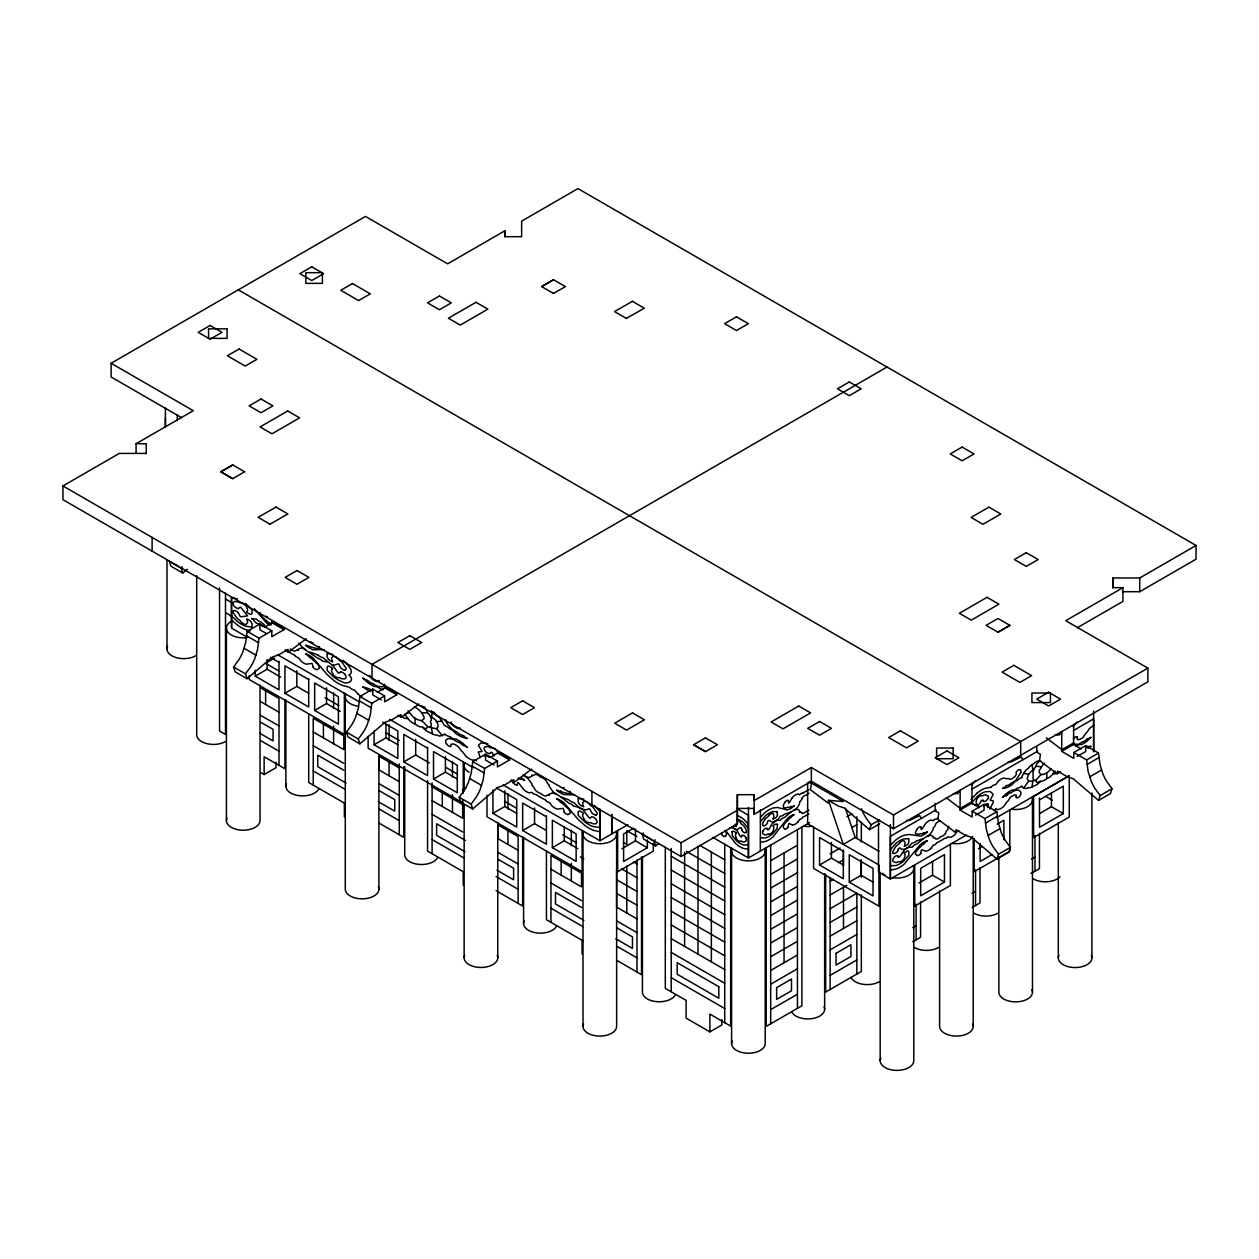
<?xml version="1.0" encoding="UTF-8"?>
<svg xmlns="http://www.w3.org/2000/svg" width="1259" height="1259" viewBox="0 0 1259 1259"><rect width="100%" height="100%" fill="white"/><g stroke="black" fill="none" stroke-linecap="round" stroke-linejoin="round"><path stroke-width="1.5" d="M166.991 648.936L166.991 560.601M196.703 575.725L196.703 734.721A16.808 9.71 0 0 0 207.074 743.691A16.808 9.71 0 0 0 225.392 741.582M226.415 820.506L226.415 628.131M246.89 636.975L231.562 628.115L231.577 597.002M260.046 685.053L260.031 820.506A16.808 9.71 0 0 1 241.036 830.122A16.808 9.71 0 0 1 226.998 817.988M278.994 765.33L278.994 698.493L260.597 687.87M285.856 786.183L285.856 699.815M313.239 785.097L313.239 718.26L343.801 735.901L343.801 749.624L313.239 731.983M345.281 696.762L345.281 889.122A16.808 9.71 0 0 0 364.292 898.753A16.808 9.71 0 0 0 378.329 886.619M378.896 889.122L378.896 755.652M399.26 834.764L399.26 764.008M404.721 766.479L404.721 854.814A16.808 9.71 0 0 0 419.326 864.429A16.808 9.71 0 0 0 437.754 857.332M432.105 853.728L432.105 782.956M464.146 957.753L464.146 804.643M464.146 790.904L464.146 765.378M497.761 957.753L497.761 822.3M518.126 903.395L518.126 836.558L497.761 824.787L497.761 838.51L518.126 850.281M523.587 923.445L523.587 837.062M550.954 922.343L550.954 855.506L581.532 873.148L581.532 886.887L550.954 869.229M583.011 1026.384L583.011 834.009M599.961 809.663L599.945 840.76L503.175 784.924M611.843 814.479L611.827 833.914L599.945 840.76L599.913 808.892M616.627 834.009L616.627 1026.384A16.808 9.71 0 0 1 597.632 1036A16.808 9.71 0 0 1 583.578 1023.866M636.991 972.027L636.991 860.086M642.452 856.624L642.436 992.061A16.808 9.71 0 0 0 657.056 1001.692A16.808 9.71 0 0 0 675.485 994.579M731.589 1043.538L731.589 851.163M737.365 824L737.365 810.277L681.04 842.79L62.95 485.943L62.95 499.666L681.04 856.513L737.365 824L737.365 794.697L754.125 794.697L754.172 800.567L811.363 767.549L893.512 814.982L1147.878 668.12L1147.878 681.843L893.512 828.705L811.363 781.272L754.172 814.29L754.125 808.435L737.365 808.42L737.365 794.697M748.46 807.397L748.444 857.946L712.799 837.377M754.172 814.29L754.125 794.697M760.326 851.1L760.405 809.663M765.22 851.163L765.22 1043.538A16.808 9.71 0 0 1 746.209 1053.154A16.808 9.71 0 0 1 732.171 1041.02M766.227 847.732L766.227 1026.384L801.889 1005.784L801.889 827.147M770.681 1023.803L770.681 845.167M784.058 962.757L784.058 852.957M797.435 1008.365L797.435 829.712M824.645 1009.214L824.645 873.777M825.668 874.281L825.668 992.061L861.329 971.476L861.329 894.913M830.122 989.495L830.122 877.334M843.499 928.45L843.499 887.265M843.499 865.704L843.499 850.014M856.86 974.057L856.86 893.276L830.122 908.715M856.86 838.368L856.86 816.808M880.167 1060.692L880.167 872.251M913.798 868.317L913.798 1060.692A16.808 9.71 0 0 1 894.787 1070.307A16.808 9.71 0 0 1 880.749 1058.174M916.111 939.844L916.111 904.151M939.607 890.931L939.607 1026.384A16.808 9.71 0 0 0 958.603 1036A16.808 9.71 0 0 0 972.656 1023.866M935.122 803.431L935.122 810.812L938.821 812.952L937.924 819.216L955.534 832.514L955.927 829.791L965.952 835.567L971.555 837.329L996.955 859.079L1008.837 852.217L1010.395 847.386L1005.249 840.335A31.475 18.161 60 0 1 1001.361 832.797L998.34 823.103L996.876 811.725L984.066 804.312L972.184 811.189L972.184 817.06L960.05 810.025L960.176 790.148L957.926 793.579L953.362 793.626M973.223 1026.384L973.223 839.895M975.552 905.536L975.552 869.843M984.066 804.312L984.066 810.198L975.568 815.108M1034.977 871.212L1034.977 835.535M1036.739 746.603L1036.739 752.142L1040.438 754.283L1039.541 760.546L1057.167 773.844L1057.56 771.106L1067.585 776.897L1073.172 778.66L1098.572 800.409L1110.454 793.548L1112.027 788.701L1106.881 781.65A31.475 18.161 60 0 1 1102.978 774.112L1099.973 764.418L1098.509 753.055L1085.683 745.643L1073.801 752.52L1073.801 758.39L1061.667 751.34L1061.809 731.479L1059.543 734.91L1054.995 734.941M1085.683 745.643L1085.683 751.529L1077.2 756.423M1112.751 587.78L1112.751 577.975L1139.725 577.975L1196.05 545.462L1196.05 559.185L1139.725 591.699L1122.383 591.699M1112.751 577.975L1112.751 587.654L1122.918 587.685L1122.918 601.409L1077.499 627.627M1139.725 591.699L1139.725 577.975M165.401 417.72L165.401 426.691L165.905 426.03M736.562 808.372L748.444 815.234L748.444 857.961L809.584 822.631M936.114 809.852L890.396 836.291L890.396 878.987L878.514 872.109L878.499 819.656M414.479 706.928A19.971 11.536 60 0 1 415.029 707.196A20.396 11.772 60 0 1 418.743 709.683L421.859 712.83L427.525 712.767L431.318 716.812A19.184 11.079 60 0 1 433.348 718.354C437.723 720.321 441.311 730.676 433.348 728.206A19.184 11.079 60 0 1 431.444 727.466C425.762 728.111 424.503 720.117 418.743 720.022A20.396 11.772 60 0 1 415.029 718.197A19.971 11.536 60 0 1 412.921 716.686L408.042 710.8M1051.249 768.588L1049.015 771.075A14.211 8.199 -60 0 1 1046.811 772.774L1046.748 778.566A10.45 6.027 -60 0 1 1041.744 781.084L1039.289 782.547A11.126 6.421 -60 0 1 1033.639 785.994A11.205 6.468 -60 0 1 1031.939 787.095A10.229 5.902 -60 0 1 1029.705 787.819L1028.225 787.63A6.531 3.777 -60 0 1 1025.55 788.449L1024.417 787.961A8.168 4.706 -60 0 1 1023.677 787.961L1022.025 786.844A3.384 1.951 -60 0 1 1021.867 785.884A9.679 5.587 -60 0 1 1017.429 788.134A8.435 4.863 -60 0 1 1013.023 790.18L1012.283 789.96A27.604 15.926 -60 0 0 1005.799 794.067L1002.463 797.372M801.778 798.584L801.794 798.253A6.814 3.934 -60 0 1 805.98 795.216L806.61 794.791A6.909 3.982 -60 0 1 808.955 793.264M945.525 833.411L945.603 832.734A2.408 1.385 -60 0 1 945.808 832.152L946.375 831.16A5.477 3.163 -60 0 1 947.996 829.508A3.384 1.951 -60 0 1 948.058 827.871L948.704 826.282M1043.239 774.379C1038.407 774.096 1037.746 781.729 1032.915 780.596A13.692 7.9 -60 0 1 1030.916 781.257L1029.437 781.335A8.656 4.989 -60 0 1 1028.682 781.162L1027.139 778.566L1028.682 774.364A8.656 4.989 -60 0 1 1029.437 773.325L1030.916 771.704A13.692 7.9 -60 0 1 1032.915 770.036L1036.236 766.243A2.062 1.196 -60 0 1 1036.267 765.11A2.487 1.432 -60 0 1 1036.487 764.543L1036.802 763.945A3.997 2.313 -60 0 1 1037.227 763.347A6.279 3.62 -60 0 1 1040.343 761.018M283.952 629.642L272.07 622.78L271.818 621.08L283.716 627.942L283.952 629.642L271.818 636.692L271.818 630.806L259.936 623.945L247.126 631.341L245.662 642.719L242.641 652.414A31.475 18.161 -60 0 1 238.754 659.952L233.607 667.002L235.165 671.834L247.047 678.695L272.448 656.946L278.05 655.199L288.075 649.408L288.468 652.131L306.094 638.848M271.818 630.806L259.008 638.203L257.544 649.581L254.523 659.275A31.475 18.161 -60 0 1 250.635 666.814L245.489 673.864L247.047 678.695M396.758 694.763L384.876 687.902L384.64 686.218L396.522 693.079L396.758 694.763L384.64 701.814L384.64 695.944L372.743 689.066L359.932 696.479L358.469 707.857L355.447 717.536A31.475 18.161 -60 0 1 351.56 725.09L346.414 732.14L347.972 736.971L359.869 743.833L385.27 722.084L390.857 720.321L400.881 714.545L401.275 717.268L418.901 703.97M384.64 695.944L371.814 703.34L370.351 714.719L367.345 724.413A31.475 18.161 -60 0 1 363.442 731.951L358.311 739.002L359.869 743.833M509.58 759.901L497.683 753.039L497.447 751.355L509.328 758.217L509.58 759.901L497.447 766.951L497.447 761.066L485.565 754.204L472.739 761.616L471.275 772.979L468.269 782.673A31.475 18.161 -60 0 1 464.366 790.211L459.236 797.262L460.794 802.093L472.676 808.97L498.076 787.221L503.663 785.459L513.688 779.667L514.081 782.39L531.707 769.107M497.447 761.066L484.636 768.478L483.173 779.84L480.151 789.535A31.475 18.161 -60 0 1 476.264 797.073L471.118 804.123L472.676 808.97M960.05 810.025L971.932 803.148L972.074 783.287L971.555 785.38M1061.667 751.34L1073.565 744.478L1073.691 724.617L1073.172 726.711M1031.939 787.095L1032.915 780.596M431.444 716.906L432.608 711.634M1020.797 772.601L1016.123 779.84A16.178 9.332 -60 0 1 1014.124 781.446A21.277 12.275 -60 0 1 1011.213 783.082A7.601 4.391 -60 0 1 1006.712 785.506M427.525 712.767L426.172 709.541A8.939 5.162 60 0 0 422.662 707.086M1091.018 737.27L1087.682 740.575A27.604 15.926 -60 0 1 1081.198 744.667M808.923 782.091L811.378 783.523L810.481 789.786L828.107 803.069L828.501 800.346L838.525 806.138L844.112 807.885L869.513 829.65L871.071 824.802L879.569 819.908M996.955 859.079L998.513 854.247L1010.395 847.386M1098.572 800.409L1100.13 795.578L1112.027 788.701M897.966 850.58L898.076 850.266A1.652 0.944 -60 0 0 898.076 849.258L898.564 848.582A3.447 1.983 -60 0 1 899.823 847.874L901.932 849.321L904.922 849.337L899.618 856.797A3.478 2.014 -60 0 1 898.564 857.363L898.076 857.253A1.652 0.944 -60 0 0 898.076 856.246L897.966 856.057M721.533 832.876L721.8 834.607A3.163 1.826 60 0 0 724.932 836.338M988.032 798.615L988.284 797.813A3.761 2.172 -60 0 0 988.236 796.05L985.262 794.759A11.52 6.641 -60 0 0 983.798 795.169A3.761 2.172 -60 0 1 982.476 795.767L981.705 795.499M773.057 819.058L773.545 817.689A5.603 3.226 -60 0 0 773.577 814.589L773.12 813.755M484.211 755.951L485.077 755.258M762.985 830.798L762.749 831.396A4.139 2.392 -60 0 0 762.812 833.726L764.842 834.969A9.442 5.445 -60 0 0 766.794 834.607A3.195 1.841 -60 0 1 767.896 834.087L768.84 834.402M987.701 807.649L988.236 806.216A3.761 2.172 -60 0 0 988.284 804.407L988.032 803.903M741.803 835.551L741.708 835.756A1.857 1.07 60 0 0 741.708 836.763L741.268 836.905A2.675 1.542 60 0 1 740.166 836.259L737.333 831.145A7.869 4.548 60 0 0 736.499 830.153L734.564 828.784A9.867 5.697 60 0 1 732.88 827.745L731.904 826.911M1034.017 769.328L1033.167 771.452A4.564 2.628 -60 0 0 1033.088 773.608L1033.088 776.819A4.564 2.628 -60 0 0 1033.167 778.896L1034.017 780.045M784.876 802.313L783.727 804.359A3.667 2.109 -60 0 0 783.649 807.507L785.6 807.916A19.389 11.189 -60 0 0 788.087 807.129A3.982 2.298 -60 0 0 790.872 806.437M788.181 827.037L788.575 823.937A1.605 0.929 -60 0 1 789.267 823.496L792.273 824.913M917.15 828.926L915.592 831.916A3.242 1.873 -60 0 0 915.623 833.82L918.598 834.324A23.276 13.44 -60 0 0 920.675 833.568L920.848 833.694A4.816 2.786 -60 0 0 923.728 832.734M1055.011 771.043L1052.005 775.009A10.308 5.949 -60 0 1 1046.764 778.487M920.77 853.476L921.195 850.36A1.904 1.102 -60 0 1 921.95 849.872L925.743 851.147A9.742 5.618 -60 0 0 931.188 848.125M362.749 686.989L367.628 688.232A38.746 22.363 60 0 1 372.428 690.687M467.451 738.514L462.572 737.255A38.746 22.363 60 0 1 455.837 733.541L454.452 731.872A11.96 6.909 60 0 0 449.778 728.93L449.447 728.583A13.519 7.806 60 0 0 444.506 725.562L439.737 717.898A9.332 5.382 60 0 0 436.999 715.82L434.89 713.397M760.436 821.718L765.393 815.832A20.648 11.913 -60 0 1 772.869 811.567M957.643 830.436L955.156 834.292A9.742 5.618 -60 0 1 949.711 837.298L947.948 836.637A3.887 2.235 -60 0 1 944.643 838.337L944.47 838.289A18.759 10.827 -60 0 1 940.583 840.76A18.759 10.827 -60 0 1 936.696 842.79L936.381 843.31A3.934 2.266 -60 0 1 933.249 845.072L931.204 848.157M768.84 815.36L767.896 816.761A3.195 1.841 -60 0 1 766.794 817.516A9.631 5.555 -60 0 0 765.142 819.058M1028.225 768.431L1029.705 766.526A10.229 5.902 -60 0 1 1031.939 764.669A11.205 6.468 -60 0 1 1033.623 763.772A11.126 6.421 -60 0 1 1039.273 760.735L1040.563 760.877M890.428 849.668L895.841 843.499A24.708 14.258 -60 0 1 903.301 839.061L908.904 838.667A9.616 5.555 -60 0 0 908.919 841.531L908.369 843.514A6.09 3.509 -60 0 1 904.277 846.205L904.891 844.474A5.099 2.943 -60 0 0 904.906 842.129L904.009 840.792A5.697 3.289 -60 0 0 899.666 842.916M899.618 842.838L898.596 844.285A3.793 2.188 -60 0 1 897.384 845.119A11.52 6.641 -60 0 0 895.904 846.394L892.93 851.147A3.761 2.172 -60 0 0 892.883 852.957L893.213 853.539M923.744 844.002L924.09 843.53A7.46 4.296 -60 0 1 927.065 840.981L927.379 840.666M1025.408 770.917L1024.417 772.491A8.168 4.706 -60 0 0 1023.677 773.341L1022.025 776.378A3.384 1.951 -60 0 0 1021.867 777.511M1044.545 763.222A14.494 8.372 -60 0 0 1043.239 764.307L1039.257 770.602A4.359 2.518 -60 0 0 1039.179 771.704A4.328 2.502 -60 0 0 1039.257 772.696L1041.036 774.442M735.697 829.335L735.885 829.256A8.215 4.753 60 0 0 737.333 829.335A7.412 4.281 60 0 0 738.089 829.193L740.166 827.493A2.675 1.542 60 0 1 741.268 828.123L741.708 828.752A1.857 1.07 60 0 0 741.708 829.775M792.273 797.75L789.267 802.644A1.605 0.929 -60 0 1 788.575 803.006L788.323 800.472M989.763 809.144L993.052 802.817L993.351 800.944L990.078 800.126L993.209 794.366L990.266 791.502L985.325 791.769A24.708 14.258 -60 0 0 977.865 795.971L972.263 802.046A9.616 5.555 -60 0 1 972.341 804.155M736.295 833.017L735.964 833.537A5.886 3.399 60 0 0 735.917 837.345L736.232 838.258M1023.677 787.961L1028.682 781.162M767.329 828.501L767.423 828.69A1.794 1.039 -60 0 1 767.423 829.697L767.864 829.823A2.896 1.668 -60 0 0 769.013 829.146L771.704 824.315L774.852 821.545A10.717 6.185 -60 0 0 776.63 820.459L777.637 819.609A8.829 5.099 -60 0 0 778.865 818.303L780.25 816.178A7.082 4.092 -60 0 0 784.42 814.211L790.636 812.275L795.562 809.065A8.435 4.863 -60 0 0 797.86 806.846L799.292 804.281A3.761 2.172 -60 0 0 799.544 802.046M313.066 642.861L312.311 642.987A2.707 1.558 60 0 1 311.76 642.672M971.035 799.449L977.204 792.997M798.206 821.671L799.575 819.326A3.368 1.951 -60 0 0 802.439 817.626L802.738 817.138A15.722 9.081 -60 0 0 806.295 815.313A15.722 9.081 -60 0 0 808.86 813.802M904.922 849.337L906.197 848.692A12.795 7.381 -60 0 0 908.132 847.512L912.098 843.042A8.357 4.816 -60 0 0 916.662 840.839M745.957 832.687L746.178 832.341A4.328 2.502 60 0 0 746.02 829.587L744.447 826.738A8.624 4.989 60 0 0 742.306 824.566A2.943 1.7 60 0 1 741.236 823.827L740.339 822.442A4.296 2.487 60 0 0 737.113 820.569M1006.696 795.405L1006.098 795.877A8.986 5.178 -60 0 0 1002.762 797.199M187.261 569.194L182.775 573.034L181.217 568.202L182.335 566.833M658.583 843.451L655.593 846.017L643.711 839.155L642.137 834.324L643.27 832.954M655.593 846.017L654.035 841.185L655.152 839.816M760.42 817.343L764.591 812.968A25.29 14.604 -60 0 1 772.821 808.058L777.228 807.444L787.017 809.789M972.452 784.215L975.457 780.722M1074.084 725.546L1077.09 722.037M765.142 819.058L762.812 822.993A4.139 2.392 -60 0 0 762.749 825.4L762.985 825.731M890.412 845.277L895.841 839.958A30.295 17.484 -60 0 1 903.978 835.315L908.793 834.465L920.408 836.118A16.934 9.773 -60 0 0 927.364 831.963L927.08 832.042M977.802 806.437L981.453 800.645A3.478 1.999 -60 0 1 982.618 800L983.059 800.252A1.637 0.944 -60 0 0 983.106 801.117L983.216 801.306M774.159 821.828L774.852 821.261A10.749 6.201 -60 0 1 776.268 820.459L776.63 820.459M540.221 776.709L541.008 777.165A11.536 6.657 60 0 1 545.745 780.202L547.822 783.775A7.727 4.469 60 0 0 549.365 785.16A2.864 1.652 60 0 0 549.365 786.497L552.921 791.612A14.683 8.483 60 0 0 554.495 792.855L560.869 796.916L568.879 799.921A11.819 6.83 60 0 0 573.789 802.518L578.983 807.444A17.862 10.308 60 0 0 581.265 808.829L585.703 809.962L589.055 808.75A4.894 2.833 60 0 1 590.062 809.317L591.525 812.417A6.547 3.777 60 0 0 595.963 815.045M905.441 849.022L906.197 848.424A12.842 7.412 -60 0 1 907.755 847.543L908.132 847.512M332.565 668.466L331.699 669.835A4.281 2.471 60 0 0 331.684 671.362L333.478 675.092A8.073 4.658 60 0 0 337.994 677.704L339.238 677.61A5.272 3.053 60 0 1 340.67 678.333A16.084 9.285 60 0 0 341.992 678.79L344.809 678.884L346.02 677.657A3.163 1.826 60 0 0 346.052 676.476L344.982 674.289M916.678 840.886L923.445 838.588L928.843 835.095A10.292 5.933 -60 0 0 930.779 833.395L933.124 829.492A3.384 1.951 -60 0 0 933.187 827.871A5.319 3.069 -60 0 0 934.949 826.014L935.846 823.701A8.136 4.706 -60 0 1 940.237 820.679M724.964 836.401L725.09 836.291A5.492 3.163 60 0 0 725.64 836.055A4.784 2.77 60 0 0 725.939 835.803A3.887 2.25 60 0 0 726.018 832.293A4.8 2.77 60 0 0 725.562 831.412L724.838 830.531M790.636 812.275L784.436 817.469A7.082 4.092 -60 0 0 780.25 820.38L776.96 820.191M923.445 838.588L916.678 844.112A8.357 4.816 -60 0 0 912.098 847.244L908.51 847.228M729.575 827.619L732.549 827.478M430.153 726.805L431.255 725.452A3.84 2.219 60 0 0 431.318 724.067L430.358 721.501L431.318 720.148A3.84 2.219 60 0 0 431.255 718.7L430.153 716.072M264.484 627.187L272.07 622.78M377.291 692.308L384.876 687.902M490.113 757.446L497.683 753.039M181.532 417.642L111.122 376.992L111.122 363.269L365.488 216.422L447.637 263.839L504.828 230.822L504.875 236.692L521.635 236.692L521.635 221.128L577.96 188.598L1196.05 545.462M62.95 485.943L119.275 453.413L146.249 453.429M136.082 453.523L136.082 443.719L193.272 410.702L111.122 363.269M232.71 464.996L220.829 471.857L232.71 478.719L244.608 471.747M541.685 286.611L553.567 279.75M553.472 293.426L565.448 286.611L553.472 279.687L541.575 286.564L553.567 293.473M276.02 507.094L258.095 517.323L270.071 524.248M632.427 301.326L614.502 311.555L626.494 318.48M269.977 524.185L287.902 513.955L275.926 507.031M626.384 318.417L644.325 308.187L632.333 301.263M266.153 662.926L274.651 658.032M255.215 670.229L255.215 676.114L267.097 669.253L280.694 677.09M308.707 679.545L284.927 665.822L284.927 693.268L296.825 686.407L308.707 693.268M886.997 367.03L372.003 664.374L372.003 678.097M314.656 710.422L338.419 724.145L338.419 696.699L314.656 682.976L314.656 710.422L326.537 703.561L340.119 711.398M260.739 772.57L264.138 774.537L276.02 767.675L276.02 762.34M374.08 731.007L374.08 744.73L385.962 737.868L397.86 744.73M427.572 748.161L403.793 734.438L403.793 761.884L415.69 755.022L429.272 762.875M433.521 779.053L457.285 792.777L457.285 765.315L433.521 751.592L433.521 779.053L445.403 772.192L457.285 779.053M462.383 789.834L465.783 787.866M492.946 789.834L492.946 813.361L504.828 806.5L516.725 813.361M546.437 816.792L522.658 803.069L522.658 830.515L534.556 823.654L546.437 830.515M705.433 737.916L717.425 744.714L705.433 751.639L693.552 744.777L705.544 737.853M552.371 847.669L576.15 861.392L576.15 833.946L552.371 820.223L552.371 847.669L564.268 840.807L577.85 848.66M627.848 824.692L611.717 834.009L611.717 814.573M633.781 828.123L623.598 834.009L623.598 861.455L647.362 847.732L647.362 839.895M621.899 848.708L635.48 840.87L647.362 847.732M997.978 632.207L1009.86 625.345L997.978 618.484L986.096 625.345L997.978 632.207L1009.86 625.345M1122.918 587.685L1065.728 620.703L1147.878 668.12M770.681 860.668L797.435 845.23M846.835 816.713L851.855 813.818M770.681 874.391L797.435 858.953M851.855 827.541L856.86 824.645M878.971 851.273L855.207 837.534L843.31 844.396L828.469 800.331L843.31 801.527L809.348 781.918M869.513 829.65L879.711 823.764M770.681 888.13L797.435 872.676M830.122 853.807L840.146 848.015M819.546 864.996L843.31 878.719L843.31 851.273L819.546 837.534L819.546 864.996L831.428 858.134L843.31 864.996M770.681 901.853L797.435 886.415M838.478 862.714L843.499 859.818M971.696 789.314L1037.746 751.167M1073.313 730.598L1093.63 718.858L1093.662 750.883M770.681 915.576L797.435 900.138M830.122 881.269L833.458 879.333M972.184 801.464L960.287 808.325L946.217 797.702M1073.801 742.794L1061.919 749.656L1046.276 737.853M849.258 882.15L873.038 895.873L873.038 868.427L849.258 854.704L849.258 882.15L861.14 875.288L873.038 882.15M770.681 929.299L797.435 913.861M830.122 894.992L846.835 885.329M955.534 832.514L958.933 830.547M1057.167 773.844L1060.566 771.877M972.184 811.189L984.994 818.586L996.876 811.725M1073.801 752.52L1086.627 759.917L1098.509 753.055M770.681 943.022L797.435 927.584M985.451 823.103L997.333 816.241M1087.084 764.433L1098.965 757.572M966.597 834.953L890.396 878.971L890.381 824.566M996.247 817.815L1068.199 776.236M997.097 824.189L1003.879 820.27L1003.879 839.879M1039.541 799.858L1063.32 786.135L1063.32 813.582L1039.541 827.305L1039.446 797.97M770.681 956.746L797.435 941.307M830.122 922.438L856.86 906.999M987.969 835.567L999.851 828.705M1089.586 776.897L1101.468 770.036M918.976 883.047L932.557 875.194L944.455 882.055L944.455 854.609L920.675 868.332L920.675 895.794L944.455 882.055M978.416 848.708L981.815 846.74M1039.541 813.582L1051.422 806.72L1063.32 813.582M770.681 970.469L797.435 955.03M830.122 936.161L856.86 920.722M991.998 854.578L980.116 861.455L980.116 843.798M770.681 984.208L797.435 968.753M830.122 949.884L856.86 934.446M665.303 847.181L665.303 988.362L686.108 1000.37L686.108 1018.153L709.871 1031.876L721.753 1025.015L721.753 1019.68M770.681 1009.671L797.435 994.232M830.122 975.363L856.86 959.925M912.775 927.631L916.111 925.711M972.2 893.323L975.552 891.388M1031.64 859.016L1034.977 857.08M912.775 941.763L920.581 937.263L920.581 901.932M972.2 907.456L980.006 902.955L980.006 867.624M1030.948 873.541L1039.446 868.647L1039.446 833.301M422.961 706.866L421.324 705.607M748.413 844.647L744.274 845.088A18.948 10.938 60 0 1 736.484 840.729L732.203 835.614A10.985 6.342 60 0 0 732.061 831.931M740.339 841.5L741.236 841.169A2.943 1.7 60 0 1 742.306 841.657A8.624 4.989 60 0 0 744.462 841.956L746.02 840.902A4.328 2.502 60 0 0 746.194 838.352L745.957 837.754M1087.886 748.35A8.986 5.178 -60 0 1 1090.735 746.351L1091.018 746.194M1002.463 788.449L1002.762 788.323A8.986 5.178 -60 0 0 1006.098 785.773L1006.696 785.522M409.081 712.61L404.721 714.357L409.852 720.856A14.762 8.514 60 0 0 415.092 723.972A14.589 8.42 60 0 0 420.679 726.978L422.41 726.994L424.645 729.449A15.643 9.033 60 0 0 430.609 732.832A15.643 9.033 60 0 0 432.608 734.076A14.321 8.278 60 0 0 434.89 734.957L436.999 734.988A9.332 5.382 60 0 0 439.737 736.074L444.411 734.642A2.848 1.637 60 0 0 444.506 733.918A13.519 7.806 60 0 0 449.447 736.578L449.762 736.625M324.177 649.675L312.877 649.66M927.096 836.48L928.843 835.834A10.292 5.933 -60 0 1 930.779 835.299L933.124 836.511A3.384 1.951 -60 0 1 933.187 838.053A5.477 3.163 -60 0 1 934.808 837.833L935.453 838.289A2.203 1.275 -60 0 1 935.657 838.95L935.846 839.139A8.136 4.706 -60 0 0 940.237 837.078M773.687 822.127L773.482 822.048A9.175 5.288 -60 0 1 772.538 822.19L769.013 820.396A2.896 1.668 -60 0 0 767.864 821.057L767.423 821.702A1.794 1.039 -60 0 1 767.423 822.709A3.683 2.125 -60 0 1 763.143 825.495M793.973 810.355L795.562 809.805A8.435 4.863 -60 0 1 797.86 809.38L799.292 810.277A3.761 2.172 -60 0 1 799.544 812.228M517.071 785.049L517.811 782.484A2.675 1.542 60 0 1 518.645 782.972L523.713 789.613A13.818 7.979 60 0 0 529.189 792.777L531.912 792.399A5.304 3.069 60 0 0 535.61 794.476L536.019 794.429A26.14 15.092 60 0 0 540.615 797.293A26.14 15.092 60 0 0 545.21 799.733L545.588 800.283M772.869 811.567L777.322 811.646A10.544 6.09 -60 0 0 777.48 815.14M340.497 671.881L339.033 673.266A4.894 2.833 60 0 1 338.026 672.684L333.226 666.042L322.76 657.576A11.819 6.83 60 0 1 317.866 654.963M489.704 753.622L491.167 752.221A4.894 2.817 60 0 1 492.285 752.898L494.142 755.967M599.929 827.478L592.659 826.486A34.575 19.971 60 0 1 584.695 821.844L578.07 815.171A8.168 4.721 60 0 0 578.054 812.291L579.061 810.985A8.561 4.942 60 0 1 583.578 813.456L582.728 814.762A4.281 2.471 60 0 0 582.712 816.304L584.506 820.034M568.108 814.573L570.248 813.314A2.707 1.558 60 0 0 570.28 812.102L568.879 809.317L563.403 804.391A7.145 4.123 60 0 0 560.523 802.345M407.79 718.559L405.917 718.511A15.486 8.939 60 0 1 400.346 715.568M560.523 791.108L559.421 791.124A10.875 6.279 60 0 1 556.588 789.96L556.793 790.369A23.811 13.739 60 0 0 563.906 794.571L574.592 794.822M421.859 720.463L423.953 718.905A3.683 2.125 60 0 0 424.047 717.913A3.714 2.14 60 0 0 423.953 716.812L421.859 712.83M748.413 848.991L744.415 848.708A23.229 13.408 60 0 1 735.76 843.64L726.065 831.066M345.123 670.229L346.052 669.284A3.163 1.826 60 0 0 346.02 668.073L341.992 662.297A16.084 9.285 60 0 0 340.67 661.227A5.272 3.053 60 0 1 339.238 660.283L338.01 658.725A8.073 4.658 60 0 0 333.493 656.191M596.152 815.155L597.081 814.211A3.163 1.826 60 0 0 597.049 812.999L593.02 807.224A16.084 9.285 60 0 0 591.699 806.169A5.272 3.053 60 0 1 590.266 805.209L589.039 803.651A8.073 4.658 60 0 0 584.522 801.117L582.712 802.723A4.281 2.471 60 0 0 582.728 804.296L583.594 806.657M436.448 721.675L442.365 721.171M234.19 610.458L233.34 610.82A3.163 1.826 60 0 0 233.151 612.629L237.18 618.405A16.084 9.285 60 0 0 238.502 619.475A5.304 3.069 60 0 1 239.824 620.309L240.973 621.789A7.869 4.548 60 0 0 245.851 624.495L247.488 622.906A4.281 2.471 60 0 0 247.472 621.332L246.607 618.987A8.687 5.005 60 0 1 250.95 621.616L252.146 624.259A8.168 4.721 60 0 0 252.13 627.124L245.505 626.148A34.575 19.971 60 0 1 237.542 621.6L231.451 615.745L231.451 597.695L235.04 598.056M460.007 727.891L458.182 728.646A17.107 9.867 60 0 1 452.862 725.31L451.163 722.934A1.81 1.039 60 0 1 451.163 721.974M238.392 608.585L240.139 607.153A4.926 2.833 60 0 1 241.02 607.656L247.598 615.856L241.02 616.831A4.926 2.833 60 0 1 240.139 616.312L238.392 612.881M732.88 827.745L733.21 827.73A9.883 5.713 60 0 1 734.564 828.501L735.24 829.051M136.082 443.719L146.249 443.75L146.249 453.555M1008.286 761.758L1011.292 761.789L1021.269 756.895L1022.843 759.775M906.669 820.427L909.675 820.459L919.637 815.564L921.226 818.444M333.478 656.144L331.684 657.796A4.281 2.471 60 0 0 331.699 659.37L332.565 661.715M426.172 728.741L427.525 727.072M1087.398 738.765L1086.973 739.002A7.507 4.328 -60 0 1 1082.299 741.929A21.277 12.275 -60 0 1 1079.372 743.739A16.178 9.332 -60 0 1 1077.358 744.447L1073.329 743.754M599.929 831.806L593.524 830.342A42.381 24.472 60 0 1 584.947 825.526L578.196 819.499L563.906 802.738A23.984 13.849 60 0 0 557.359 798.946L556.588 798.883A10.623 6.138 60 0 1 559.673 801.259L560.523 802.298M990.912 787.331L985.325 788.228A30.295 17.484 -60 0 0 977.204 792.997M890.412 870.032L895.841 869.135A30.295 17.484 -60 0 0 903.978 864.366L919.936 845.009A16.823 9.71 -60 0 1 927.364 840.697M1036.236 766.243L1041.036 766.81M327.072 661.841L322.76 661.29A11.819 6.83 60 0 0 317.866 658.268L303.466 648.668A14.337 8.278 60 0 0 301.53 648.007L298.336 649.109A2.864 1.652 60 0 0 298.336 650.431A7.727 4.469 60 0 0 296.794 650.037L294.7 651.202A11.536 6.657 60 0 1 290.278 648.983M760.42 842.098L764.591 841.704A25.29 14.604 -60 0 0 772.821 837.093L787.017 818.948A14.085 8.121 -60 0 1 794.209 814.604L793.941 814.809A6.122 3.525 -60 0 0 790.872 817.689A3.982 2.298 -60 0 0 788.04 820.349A19.389 11.189 -60 0 0 785.6 822.457L783.665 825.133A3.635 2.093 -60 0 0 783.602 828.044L784.876 828.91M578.983 807.444L579.439 807.507A17.941 10.355 60 0 1 581.265 808.546L582.162 809.238M798.206 794.146L799.575 794.917A3.368 1.951 -60 0 1 802.439 793.296M330.409 653.626L327.041 653.578A8.168 4.721 60 0 1 327.025 656.443L328.221 659.102A8.687 5.005 60 0 0 332.549 661.667M485.282 742.952L480.765 743.093L478.404 745.391L482.103 751.481L478.231 751.953L480.277 757.462M423.921 706.928L424.283 706.991A15.486 8.939 60 0 1 425.023 707.196M1023.677 773.341L1028.682 774.364M582.209 798.71L578.07 798.505A8.168 4.721 60 0 1 578.054 801.369L579.061 803.824A8.561 4.942 60 0 0 583.578 806.578M250.226 631.089L245.253 629.547A42.381 24.472 60 0 1 236.676 624.464L231.546 619.916L231.451 615.745M578.542 807.113L573.789 806.216A11.819 6.83 60 0 0 568.895 803.195L560.869 796.916M261.321 625.707L265.901 627.171M317.85 654.995L309.887 652.005M331.983 653.988L332.817 654.239M583.011 798.93L583.846 799.182M1052.933 773.766L1054.208 773.923A11.126 6.421 -60 0 0 1057.859 772.475M923.744 832.829L924.279 832.939A7.617 4.391 -60 0 0 927.08 832.01M486.887 743.345L487.721 743.613M523.067 775.103L526.734 776.834A14.337 8.278 60 0 0 528.67 777.495L531.865 776.394A2.864 1.652 60 0 0 531.865 775.072A7.995 4.611 60 0 0 533.218 775.45L535.5 774.285A11.536 6.657 60 0 1 540.221 776.756M556.572 794.429L554.495 793.595A14.337 8.278 60 0 0 552.559 792.934L549.365 794.036A2.864 1.652 60 0 0 549.365 795.358A7.727 4.469 60 0 0 547.822 794.964L545.729 796.144A11.536 6.657 60 0 1 541.008 793.674L540.221 793.264A11.536 6.657 60 0 1 535.484 790.227L533.218 786.434A7.995 4.611 60 0 0 531.865 785.254A2.864 1.652 60 0 0 531.865 783.932L528.308 778.802A14.683 8.483 60 0 0 526.734 777.574L524.295 775.874M890.428 865.688L895.841 865.594A24.708 14.258 -60 0 0 903.301 861.392L908.904 855.317A9.616 5.555 -60 0 1 908.919 852.437L908.494 851.147A5.996 3.462 -60 0 0 904.277 853.161M236.692 598.56L237.542 598.875M802.455 793.249L802.738 793.422A15.722 9.081 -60 0 1 806.295 791.14A15.722 9.081 -60 0 1 808.86 789.692M760.436 837.754L765.393 837.927A20.648 11.913 -60 0 0 772.869 833.537L777.322 828.296A10.544 6.09 -60 0 1 777.48 824.629M431.318 727.403L432.608 734.076M1036.676 782.122L1036.267 781.634A2.062 1.196 -60 0 1 1036.236 780.549M238.313 289.853L1020.687 741.551L1020.687 755.274M1045.647 796.396L1052.351 800.268M244.608 471.857L232.71 464.87L220.829 471.747L232.71 478.609M693.646 744.714L705.528 751.576M699.658 845.277L724.728 859.755M686.281 851.289L724.728 873.478M181.217 568.202L169.32 561.341L170.878 566.172L182.775 573.034M642.137 834.324L654.035 841.185M225.503 598.985L232.191 602.841M636.991 836.558L626.809 830.672L626.809 844.396L623.41 842.428M671.236 856.325L724.728 887.202M266.735 633.749L259.936 629.815L259.936 623.945M381.241 699.862L372.758 694.952L372.743 689.066M494.047 764.984L485.565 760.09L485.565 754.204M225.503 612.708L232.191 616.564M671.236 870.048L724.728 900.94M285.069 650.179L288.468 652.131M397.875 715.301L401.275 717.268M510.682 780.438L514.081 782.39M247.126 631.341L259.008 638.203M359.932 696.479L371.814 703.34M472.739 761.616L484.636 768.478M246.67 635.858L258.551 642.735M359.476 700.995L371.358 707.857M472.282 766.133L484.18 772.995M277.389 654.586L359.319 701.877M389.44 719.267L473.463 767.754M633.607 862.037L636.991 864.004M671.236 883.771L724.728 914.664M270.496 657.481L278.994 662.391M382.579 722.178L397.86 731.007L397.86 758.453L374.08 744.73M496.345 787.866L516.725 799.638L516.725 827.084L492.946 813.361M244.152 648.322L256.033 655.184M356.958 713.46L368.856 720.321M469.78 778.581L481.662 785.459M265.618 663.32L278.994 671.031M325.121 697.675L338.702 705.512M385.679 732.628L399.26 740.481M445.686 767.282L457.568 774.143M504.544 801.259L516.442 808.121M562.852 834.922L576.433 842.759M621.71 868.899L636.991 877.728M671.236 897.51L724.728 928.387M580.399 856.986L583.798 858.953M616.627 879.695L636.991 891.451M671.236 911.233L724.728 942.11M255.215 676.114L278.994 689.838L278.994 661.227M284.927 693.268L308.707 706.991L308.707 678.554M403.793 761.884L427.572 775.623L427.572 747.185M522.658 830.515L546.437 844.238L546.437 815.816M233.607 667.002L245.489 673.864M346.414 732.14L358.311 739.002M459.236 797.262L471.118 804.123M463.233 803.069L368.132 748.161L368.132 736.405M399.26 767.927L378.896 756.171L378.896 769.894L399.26 781.65M432.105 786.875L462.667 804.532M616.627 893.418L636.991 905.174M671.236 924.956L724.728 955.833M260.597 701.593L278.994 712.216M432.105 800.614L462.667 818.256L462.667 800.614M636.991 918.913L616.627 907.141L616.627 869.89M671.236 938.679L724.728 969.556M260.597 715.317L278.994 725.939M313.239 745.706L343.801 763.347M378.896 783.617L399.26 795.373M432.105 814.337L462.667 831.979M497.761 852.249L518.126 864.004M550.954 882.952L581.532 900.61M616.627 920.864L636.991 932.636M671.236 952.402L724.728 983.279M260.597 722.178L273.046 729.37L273.046 740.906L259.732 733.21M343.801 770.225L317.756 755.18L317.756 766.715L346.115 783.082M378.896 790.479L394.744 799.622L394.744 811.158L378.062 801.527M465.5 840.477L436.621 823.811L436.621 835.346L464.98 851.714M497.761 859.11L513.609 868.254L513.609 879.789L496.927 870.158M581.532 907.471L555.487 892.442L555.487 903.962L583.846 920.345M616.627 927.726L632.474 936.885L632.474 948.405L615.793 938.773M260.597 740.575L278.994 751.198M313.239 770.964L345.501 789.598M378.896 808.876L399.26 820.632M432.105 839.596L464.366 858.213M496.062 876.516L518.126 889.263M550.954 908.211L583.232 926.844M616.627 946.123L636.991 957.894M671.236 977.661L724.728 1008.538M345.501 803.73L308.707 782.484L308.707 713.853M378.896 823.008L403.793 837.377L403.793 766.794M464.366 872.345L427.572 851.115L427.572 780.517M496.062 890.648L522.658 906.008L522.658 837.377M583.232 940.977L546.437 919.731L546.437 851.1M616.627 960.255L641.523 974.639L641.523 856.986M1073.565 744.478L1081.135 748.885M971.932 803.148L979.518 807.554M331.794 664.61L334.988 665.02L338.026 663.823A4.894 2.833 60 0 1 339.033 664.39L340.497 667.475A6.547 3.777 60 0 0 344.935 670.118M920.77 826.801L921.195 829.429A1.904 1.102 -60 0 0 921.95 829.02L925.743 823.37A9.647 5.571 -60 0 1 931.455 820.081L933.218 820.726A3.934 2.266 -60 0 1 936.35 818.979L936.696 819.074A18.759 10.827 -60 0 1 938.348 817.862M917.15 855.522L915.592 854.357A3.242 1.873 -60 0 1 915.623 852.39L918.598 848.456A23.276 13.44 -60 0 1 920.675 846.819L920.848 846.489A4.816 2.786 -60 0 1 923.728 844.112M446.63 744.148L446.064 743.235A4.517 2.612 60 0 1 445.67 741.708A4.233 2.439 60 0 1 445.686 740.528L447.858 738.514L451.871 739.017A22.678 13.094 60 0 1 453.681 739.757A29.712 17.154 60 0 1 457.111 741.787A10.67 6.153 60 0 1 461.943 744.541L463.753 745.658A12.826 7.412 60 0 1 467.105 747.216L467.451 747.437M362.749 678.066L363.096 678.302A12.826 7.412 60 0 0 366.463 679.86L368.006 680.726A10.544 6.09 60 0 0 373.073 683.668M1077.137 736.783L1077.515 737.333A2.439 1.416 -60 0 0 1077.185 738.451A2.125 1.228 -60 0 0 1077.248 739.064A2.424 1.401 -60 0 0 1077.421 739.442L1078.349 739.663A12.212 7.05 -60 0 0 1083.181 737.255L1085.289 733.934A10.182 5.87 -60 0 1 1086.879 732.408L1089.255 728.804A12.086 6.972 -60 0 1 1093.662 725.656M305.906 649.786L303.466 647.929A14.337 8.278 60 0 1 301.53 646.355L298.981 643.192M995.696 809.018L998.041 809.537A11.96 6.893 -60 0 0 1004.241 805.823L1006.618 802.235A10.182 5.87 -60 0 0 1008.207 800.724L1010.3 797.356A12.212 7.05 -60 0 1 1015.147 794.964L1015.982 795.106A2.439 1.401 -60 0 1 1016.296 795.861A2.125 1.228 -60 0 1 1016.249 796.554M245.505 603.517L246.355 604.194M264.705 625.141L261.321 622.214A11.819 6.83 60 0 1 256.411 619.145L251.658 618.515A15.643 9.033 60 0 1 252.949 619.57L256.411 623.126A11.819 6.83 60 0 1 260.408 624.999M311.618 642.578L310.879 641.744M594.342 805.398L599.929 811.441M343.314 660.456L344.132 661.18M247.189 604.902L252.13 610.19A8.168 4.721 60 0 0 252.146 613.07L251.139 614.376A8.561 4.942 60 0 1 246.622 611.905L247.472 610.599A4.281 2.471 60 0 0 247.488 609.057L245.867 605.532A7.869 4.548 60 0 0 241.004 602.731L239.808 602.778A5.304 3.069 60 0 1 238.502 602.101A16.084 9.285 60 0 0 237.18 601.645L234.363 601.55L233.151 602.778A3.226 1.857 60 0 0 233.34 604.792L234.19 606.146A6.736 3.887 60 0 0 238.376 608.522M582.775 809.6L589.055 817.61A4.894 2.833 60 0 0 590.062 818.208L591.525 816.808A4.312 2.487 60 0 1 591.966 816.792A6.736 3.887 60 0 1 595.979 819.263L597.081 821.403A3.163 1.826 60 0 1 597.049 822.583L595.837 823.811L593.02 823.716A16.084 9.285 60 0 1 591.699 823.26A5.272 3.053 60 0 0 590.266 822.536L589.039 822.709A8.073 4.658 60 0 1 584.522 820.002M357.918 693.929L354.55 690.105A9.081 5.241 60 0 1 349.514 687.288L342.495 685.415A42.381 24.472 60 0 1 333.918 680.6L327.167 674.572L312.877 657.812A23.984 13.849 60 0 0 306.33 654.003L305.559 653.956A10.875 6.279 60 0 1 308.408 656.081L309.494 657.371A7.145 4.123 60 0 1 312.389 659.433L317.85 664.39L319.251 667.176A2.707 1.558 60 0 1 319.219 668.387L317.189 669.615A5.414 3.116 60 0 1 313.286 667.38M463.753 736.011L462.195 735.114A10.544 6.09 60 0 1 457.127 732.187A29.712 17.154 60 0 1 453.681 730.283A22.678 13.094 60 0 1 451.871 728.945L447.48 724.271L445.686 720.29A4.233 2.439 60 0 1 445.639 719.456M344.919 661.904C349.593 666.64 354.361 672.511 348.837 675.092C356.029 680.332 347.169 685.463 341.63 681.56A34.575 19.971 60 0 1 333.666 676.901L327.041 670.244A8.168 4.721 60 0 0 327.025 667.349L328.032 666.058A8.561 4.942 60 0 1 332.549 668.529M1020.357 769.658L1020.561 769.863A5.099 2.943 -60 0 1 1020.797 772.633M369.532 675.312L372.019 678.884A17.296 9.993 60 0 0 376.913 681.575L379.038 681.292A1.81 1.039 60 0 0 379.038 680.332M266.436 616.202L266.861 616.611A2.675 1.542 60 0 0 267.49 616.973M270.528 624.086L269.678 623.063A6.987 4.029 60 0 1 266.625 620.813L261.321 616.044L259.921 613.259A2.707 1.558 60 0 1 259.873 612.488M475.855 760.247L472.282 759.98A16.949 9.789 60 0 1 466.145 756.439L462.557 751.875A14.463 8.341 60 0 1 461.376 750.883L458.182 746.603A17.296 9.993 60 0 0 453.287 743.927L451.163 744.195A1.81 1.039 60 0 0 451.163 745.171L450.691 746.556A5.87 3.399 60 0 1 446.646 744.116M976.937 804.296L976.292 803.195A5.099 2.943 -60 0 1 976.26 800.897L977.063 798.694A5.477 3.163 -60 0 1 981.611 795.704M904.23 853.067L904.891 854.169A5.099 2.943 -60 0 1 904.906 856.466L903.883 859.047A5.697 3.289 -60 0 1 899.666 861.754L898.596 861.612A3.793 2.188 -60 0 0 897.384 862.195A11.52 6.641 -60 0 1 895.904 862.62L892.93 861.313A3.761 2.172 -60 0 1 892.883 859.551L893.213 858.591A4.265 2.471 -60 0 1 897.887 856.183M801.794 813.251L801.967 813.456A6.909 3.982 -60 0 0 805.98 811.614L806.61 811.315A6.814 3.934 -60 0 0 808.955 810.119M748.413 824.22L744.415 819.955A23.229 13.408 60 0 0 737.302 815.502M1100.13 795.578L1094.984 788.527A31.475 18.161 60 0 1 1091.097 780.973L1088.091 771.295L1086.627 759.917M998.513 854.247L993.367 847.197A31.475 18.161 60 0 1 989.48 839.659L986.458 829.964L984.994 818.586M871.071 824.802L865.94 817.752A31.475 18.161 60 0 1 862.037 810.214L861.408 808.656M436.448 728.473L442.365 735.807M564.268 812.385L563.544 808.923A2.644 1.527 60 0 0 562.647 808.372L557.517 809.128A13.818 7.979 60 0 1 552.04 805.965L549.317 802.455A5.304 3.069 60 0 1 545.619 800.252M313.239 667.443L312.311 663.823A2.707 1.558 60 0 0 311.618 663.43L306.488 664.201A13.818 7.979 60 0 1 301.011 661.038L298.289 657.513A5.304 3.069 60 0 1 294.59 655.309M773.057 825.81L773.545 826.628A5.603 3.226 -60 0 1 773.577 829.681L773.12 831.05A4.595 2.66 -60 0 1 768.95 834.15M513.121 782.83L511.28 779.982M254.318 608.648L266.294 622.623A23.811 13.739 60 0 0 269.867 625.062M294.559 655.357L293.552 654.554A26.345 15.202 60 0 1 289.586 652.367L288.925 652.178A26.093 15.061 60 0 1 285.62 650.116M748.413 828.611L744.274 823.402A18.854 10.89 60 0 0 737.113 818.948M1090.735 746.319L1087.682 746.744A27.604 15.926 -60 0 0 1086.108 747.327M1002.762 788.323L1005.799 787.914A27.604 15.926 -60 0 0 1012.283 784.514L1013.023 783.476A8.435 4.863 -60 0 1 1017.414 780.47A9.679 5.587 -60 0 1 1021.867 777.543M497.95 752.284L496.896 750.6A7.869 4.548 60 0 0 492.033 747.799L490.853 747.846A5.304 3.069 60 0 1 489.531 747.169A16.084 9.285 60 0 0 488.209 746.713L485.392 746.603L484.18 747.846A3.163 1.826 60 0 0 484.148 749.026L485.077 751.041A6.563 3.793 60 0 0 489.531 753.543M736.295 826.266L735.964 825.353A5.886 3.399 60 0 1 735.649 824.031M467.105 747.201L462.572 743.062A38.746 22.363 60 0 0 455.837 739.002L454.452 739.049A11.96 6.909 60 0 1 449.778 736.594M363.096 678.302L367.628 682.441A38.746 22.363 60 0 0 374.364 686.501L375.749 686.438A11.96 6.909 60 0 1 380.423 688.893L380.753 688.925A13.519 7.806 60 0 1 383.192 689.869M845.324 808.168L855.207 837.534M1031.939 764.669L1032.915 770.036M564.063 787.457L563.418 787.945A2.691 1.558 60 0 1 562.647 787.505M415.029 718.197L415.108 723.988M231.546 619.916L231.562 628.131M177.299 414.825L177.299 420.648M165.417 407.963L165.433 427.399M1093.599 711.005L1093.615 751.828M1091.915 792.965L1091.915 957.847M1058.3 822.41L1058.3 957.847M1051.422 792.997L1051.422 806.72M1032.474 799.795L1032.474 992.171M1009.828 809.978L1009.828 851.147L974.167 871.747L974.167 838.415M998.859 856.718L998.859 992.171A16.808 9.71 0 0 0 1017.87 1001.786A16.808 9.71 0 0 0 1031.908 989.653M980.006 844.065L980.006 847.984M950.388 844.317L950.388 885.502L914.726 906.087L914.726 864.902M932.557 861.471L932.557 875.194M893.512 814.982L893.512 828.705M861.329 822.284L861.329 841.909M861.329 861.534L861.329 877.24M861.14 859.598L861.14 875.288M831.428 842.444L831.428 858.134M813.597 827.242L813.597 868.427L878.971 906.165L878.971 864.996L807.649 823.811L807.649 782.878M811.363 767.549L811.363 781.272M730.676 847.669L730.676 1026.101L709.871 1014.093L709.871 1031.876M724.728 844.238L724.728 1022.67M711.366 852.044L711.366 961.845M697.99 846.284L697.99 954.117M684.613 852.28L684.613 946.406M681.04 842.79L681.04 856.513M671.236 848.487L671.236 991.793M653.311 843.325L653.311 851.163L617.65 871.747L617.65 830.578M635.48 829.099L635.48 840.87M626.809 865.972L626.809 913.027M591.903 791.329L591.903 805.052M582.099 830.515L582.099 871.7L486.997 816.792L486.997 795.216M582.099 940.316L582.099 954.054M571.334 830.011L571.334 845.702M571.334 863.344L571.334 881.001M564.268 827.084L564.268 840.807M561.152 861.392L561.152 875.115M534.556 807.963L534.556 823.654M507.944 793.422L507.944 809.096M507.944 830.672L507.944 844.396M504.828 230.822L504.828 236.708M504.828 790.809L504.828 806.5M463.233 761.884L463.233 793.264M463.233 871.7L463.233 885.423M452.469 761.396L452.469 777.086M452.469 794.728L452.469 812.37M445.403 756.502L445.403 772.192M442.287 792.761L442.287 806.484M415.69 739.348L415.69 755.022M389.078 724.791L389.078 740.481M389.078 762.041L389.078 775.764M385.962 724.145L385.962 737.868M344.368 693.268L344.368 734.438L249.282 679.545L249.282 675.627M344.368 803.069L344.368 816.792M333.604 692.765L333.604 708.455M333.604 726.097L333.604 743.754M326.537 687.87L326.537 703.561M323.421 724.145L323.421 737.868M296.825 670.717L296.825 686.407M284.927 700.13L284.927 768.761L264.138 756.753L264.138 774.537M267.097 659.448L267.097 669.253M265.618 690.766L265.618 704.489M225.503 593.099L225.503 734.453L219.554 731.023L219.554 587.874M152.103 537.404L152.103 551.127M361.884 696.652A16.949 9.789 60 0 1 357.918 693.929M517.04 784.971A5.414 3.132 60 0 1 513.168 782.768M518.141 778.093A6.987 4.029 60 0 1 520.691 779.368L521.556 779.274A10.623 6.138 60 0 1 524.641 780.47L523.87 779.589A23.984 13.849 60 0 0 520.896 777.527M370.838 691.506A10.67 6.153 60 0 0 368.257 690.451L366.448 689.476A12.826 7.412 60 0 0 363.096 687.162M476.531 760.845A9.096 5.256 60 0 1 475.871 760.2M340.512 671.913A6.547 3.777 60 0 1 344.935 674.368M426.187 728.756A8.939 5.162 60 0 1 422.662 727.135M433.002 711.902A14.321 8.278 60 0 1 433.788 712.468M434.528 713.082A14.321 8.278 60 0 1 434.89 713.397M431.003 710.737A15.643 9.033 60 0 1 431.396 710.942M319.219 646.402A2.707 1.558 60 0 1 319.251 647.645L317.85 648.81L312.673 647.409A6.987 4.029 60 0 1 309.509 646.135L308.392 646.197A10.875 6.279 60 0 1 305.559 645.033L305.764 645.426A23.811 13.739 60 0 0 312.877 649.628M560.523 791.077A7.145 4.123 60 0 0 563.418 792.383L568.879 793.752L570.28 792.572A2.707 1.558 60 0 0 570.248 791.329M271.299 624.826A10.623 6.138 60 0 1 270.528 624.102M373.089 683.716A29.712 17.154 60 0 0 376.52 685.746A22.678 13.094 60 0 0 378.329 686.485L382.72 686.879L384.514 684.959A4.233 2.439 60 0 0 384.562 684.204M467.105 738.341A12.826 7.412 60 0 1 463.737 736.027M568.077 814.494A5.492 3.179 60 0 1 564.3 812.338M234.221 610.521A6.736 3.887 60 0 1 238.376 612.913M485.108 755.353A6.563 3.793 60 0 1 487.422 756.029M487.815 756.281A6.563 3.793 60 0 1 489.09 757.383M1020.278 795.436A3.982 2.298 -60 0 1 1016.343 797.687M1016.249 796.711A2.439 1.401 -60 0 1 1016.06 797.277M1006.712 795.42A7.601 4.391 -60 0 1 1011.197 792.682M1020.561 795.027A5.005 2.88 -60 0 0 1020.797 792.037L1019.035 790.196L1016.123 790.196A16.178 9.332 -60 0 0 1014.124 790.904A21.277 12.275 -60 0 0 1011.213 792.635M995.664 808.986A6.452 3.73 -60 0 1 993.965 810.686M1040.343 780.989A6.027 3.478 -60 0 1 1036.771 782.264M1046.811 772.774A14.494 8.372 -60 0 1 1043.239 774.379M1025.393 770.901A6.389 3.683 -60 0 1 1028.225 768.494M987.89 798.552A4.218 2.439 -60 0 1 983.326 801.133M976.905 804.233A6.09 3.509 -60 0 1 975.174 805.666M917.197 828.957A3.919 2.266 -60 0 1 920.722 826.88M1073.376 738.923A4.045 2.329 -60 0 1 1077.059 736.924M1090.735 737.444A8.986 5.178 -60 0 1 1087.383 738.797M1076.083 746.556A8.435 4.863 -60 0 1 1080.474 744.478M990.943 787.379A6.452 3.73 -60 0 1 995.664 784.703L998.041 781.414A12.071 6.956 -60 0 1 1003.911 778.015L1006.618 778.802A10.182 5.87 -60 0 1 1008.207 778.471L1010.3 779.415A12.212 7.05 -60 0 0 1015.147 776.205L1016.06 774.899A2.125 1.228 -60 0 0 1016.249 773.356A2.439 1.401 -60 0 0 1016.06 772.995L1016.265 772.066A3.982 2.298 -60 0 1 1020.278 769.816M897.887 850.549A4.265 2.471 -60 0 1 893.371 853.287M945.54 833.427A8.01 4.627 -60 0 1 940.945 836.653M920.722 853.445A3.919 2.266 -60 0 1 917.197 855.428M984.349 805.304A4.218 2.439 -60 0 1 987.89 804.123M983.562 806.389A4.218 2.439 -60 0 1 983.971 805.776M798.159 821.623A7.963 4.595 -60 0 1 792.289 824.865M794.209 805.839A14.085 8.121 -60 0 1 787.017 809.773M793.941 805.854A6.122 3.525 -60 0 1 790.872 806.578M784.924 802.329A3.384 1.951 -60 0 1 788.15 800.425M792.289 797.781A7.963 4.595 -60 0 1 798.159 794.24M768.95 815.486A4.595 2.66 -60 0 1 773.168 813.692M777.59 815.171A4.658 2.691 -60 0 1 773.199 818.712M801.92 798.568A3.793 2.188 -60 0 1 799.528 801.904M799.528 812.401A3.714 2.14 -60 0 1 801.967 813.078M788.15 827.006A3.384 1.951 -60 0 1 784.924 828.831M763.111 830.846A3.73 2.156 -60 0 1 767.25 828.595M773.199 825.998A4.658 2.691 -60 0 1 777.59 824.472M745.816 832.467A3.478 1.999 60 0 1 741.74 829.775M736.169 825.951A4.375 2.518 60 0 1 734.044 825.227M741.866 835.646A3.509 2.03 60 0 1 745.847 837.786M740.245 841.28A4.296 2.487 60 0 1 736.2 838.274M731.951 831.806A4.375 2.518 60 0 1 736.169 833.175M195.68 655.797A16.808 9.71 0 0 1 175.394 657.34A16.808 9.71 0 0 1 167.557 646.418M318.889 788.701A16.808 9.71 0 0 1 298.304 795.562A16.808 9.71 0 0 1 286.423 783.68M247.582 637.51A16.808 9.71 0 0 1 228.666 632.978A16.808 9.71 0 0 1 231.341 621.269M357.745 706.126A16.808 9.71 0 0 1 345.863 694.244M938.411 947.555A16.808 9.71 0 0 1 914.632 947.555M1031.908 797.277A16.808 9.71 0 0 1 1011.323 809.175M997.836 913.247A16.808 9.71 0 0 1 974.073 913.247M1091.348 955.345A16.808 9.71 0 0 1 1075.107 967.557A16.808 9.71 0 0 1 1058.866 955.345M1059.952 876.925A16.808 9.71 0 0 1 1033.497 878.939M556.62 925.947A16.808 9.71 0 0 1 536.035 932.809A16.808 9.71 0 0 1 524.153 920.927M879.16 981.768A16.808 9.71 0 0 1 851.037 977.425M972.656 836.511A16.808 9.71 0 0 1 952.072 843.388M824.078 1006.712A16.808 9.71 0 0 1 812.181 1018.594A16.808 9.71 0 0 1 791.596 1011.732M812.181 826.219A16.808 9.71 0 0 1 803.478 826.219M913.216 865.814A16.808 9.71 0 0 1 892.631 877.696M885.093 875.178A16.808 9.71 0 0 1 882.433 873.179M764.638 848.645A16.808 9.71 0 0 1 748.397 860.873A16.808 9.71 0 0 1 732.171 848.645M616.06 831.491A16.808 9.71 0 0 1 599.819 843.719A16.808 9.71 0 0 1 583.578 831.491M497.195 955.235A16.808 9.71 0 0 1 480.954 967.463A16.808 9.71 0 0 1 464.713 955.235M469.072 772.239A16.808 9.71 0 0 1 464.713 762.875M776.63 987.638L776.63 999.378L791.486 990.802L791.486 979.061L776.63 987.638M836.07 953.315L836.055 965.071L850.927 956.494L850.927 944.738L836.07 953.315M210.111 325.483L198.214 332.345L210.111 339.206L221.993 332.345L210.111 325.483M311.728 266.798L299.847 273.659L311.728 280.521L323.61 273.659L311.728 266.798M239.1 349.011L227.391 355.762L245.222 366.054L256.93 359.303L239.1 349.011M352.473 283.543L340.78 290.294L358.61 300.586L370.303 293.835L352.473 283.543M261.022 399.009L249.14 405.87L261.022 412.732L272.904 405.87L261.022 399.009M439.422 296.007L427.541 302.868L439.422 309.73L451.32 302.868L439.422 296.007M287.713 410.985L260.094 426.943L271.975 433.804L299.595 417.846L287.713 410.985M475.996 302.286L448.377 318.228L460.259 325.09L487.878 309.147L475.996 302.286M296.998 570.547L285.116 577.409L296.998 584.27L308.88 577.409L296.998 570.547M736.484 316.812L724.586 323.673L736.484 330.535L748.365 323.673L736.484 316.812M409.804 635.669L397.923 642.531L409.804 649.392L421.702 642.531L409.804 635.669M849.29 381.949L837.408 388.811L849.29 395.672L861.172 388.811L849.29 381.949M522.627 700.807L510.729 707.668L522.627 714.53L534.508 707.668L522.627 700.807M962.096 447.071L950.215 453.932L962.096 460.794L973.994 453.932L962.096 447.071M632.506 712.909L614.675 723.217L626.573 730.078L644.403 719.77L632.506 712.909M988.929 507.141L971.098 517.433L982.98 524.295L1000.811 514.002L988.929 507.141M1026.29 552.67L1014.392 559.531L1026.29 566.408L1038.171 559.531L1026.29 552.67M798.741 706.031L771.122 721.974L783.004 728.835L810.623 712.893L798.741 706.031M987.025 597.317L959.405 613.275L971.287 620.136L998.906 604.178L987.025 597.317M819.578 721.486L807.68 728.347L819.578 735.209L831.459 728.347L819.578 721.486M900.39 730.802L888.697 737.554L906.527 747.846L918.22 741.095L900.39 730.802M1013.778 665.334L1002.07 672.101L1019.9 682.394L1031.609 675.642L1013.778 665.334M947.004 750.915L935.122 757.776L947.004 764.638L958.886 757.776L947.004 750.915M1048.621 692.245L1036.739 699.107L1048.621 705.969L1060.519 699.107L1048.621 692.245M1069.253 775.827L1033.592 796.428L1033.592 837.597L1069.253 817.012L1069.253 775.827M322.383 272.684L305.843 272.684L305.843 283.369L322.383 283.369L322.383 272.684M227.076 328.835L208.569 328.835L208.569 338.388L227.076 338.388L227.076 328.835M1050.431 693.017L1031.924 693.017L1031.924 702.569L1050.431 702.569L1050.431 693.017M953.157 748.035L936.617 748.035L936.617 758.721L953.157 758.721L953.157 748.035M718.795 986.71L677.185 962.694L677.185 974.23L718.795 998.245L718.795 986.71"/></g></svg>
